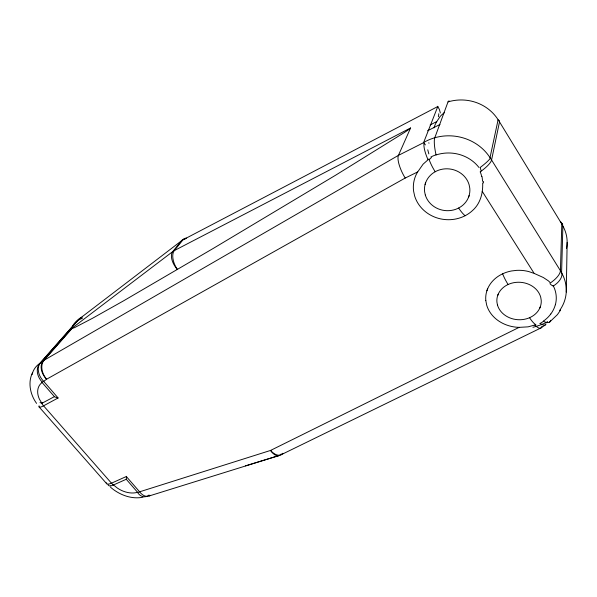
<?xml version="1.0" encoding="UTF-8"?>
<svg xmlns="http://www.w3.org/2000/svg" width="597" height="597" viewBox="0 0 597 597"><rect width="100%" height="100%" fill="white"/><g stroke="black" fill="none" stroke-linecap="round" stroke-linejoin="round"><path stroke-width="0.9" d="M566.254 292.045L567.15 242.36M435.206 171.735A19.111 5.582 61.8 0 1 428.9 158.996L423.094 164.182L417.266 172.555A34.544 31.835 6.5 0 0 414.908 177.764L414.221 180.093A34.544 31.835 6.5 0 0 413.587 191.107L414.676 196.092A34.544 31.835 6.5 0 0 472.585 210.48C480.361 203.644 483.137 192.958 482.66 182.928M425.086 184.488L425.557 182.966M469.108 195.562L468.593 197.085M486.898 290.769L487.667 288.709M497.674 295.56L498.189 294.209M449.548 101.274A17.552 3.351 76 0 0 448.019 101.893L434.788 137.75A19.261 4.097 76.2 0 0 436.079 154.959A37.014 33.999 3.2 0 1 478.928 167.444M540.278 306.903L539.71 308.253M32.35 373.073C27.686 382.826 30.372 394.833 36.566 403.378M41.88 403.311L54.402 396.632L41.924 382.296A14.791 2.634 -39.3 0 0 43.693 381.356L46.596 379.229A14.544 10.38 51 0 1 43.275 360.775L71.827 328.335L173.488 251.009L410.594 127.967L398.438 155.362L44.074 360.245L39.663 363.566M410.594 127.967L410.102 128.474M433.974 127.907A30.477 28.865 -3.7 0 1 436.765 121.564L440.183 116.445A31.26 29.663 -1.2 0 1 444.564 112.505M560.576 310.067L557.434 314.612L549.628 322.059M32.066 374.61A35.969 25.365 35.8 0 1 39.827 363.379L78.729 319.343L182.249 240.225L437.802 106.505L423.646 142.489A47.566 44.051 5.7 0 1 434.788 137.75A47.476 43.962 5.7 0 1 490.018 157.653L498.077 119.87A17.761 16.716 -9.6 0 1 499.51 121.87L561.814 224.039A17.44 15.216 -3.9 0 1 562.874 226.166L561.59 272.814A46.424 39.447 2.9 0 1 559.62 310.5M545.397 324.85L541.083 327.887L280.911 454.847M417.616 171.958L405.206 178.048L46.596 379.229A14.507 10.209 58.5 0 1 44.074 360.245L72.05 328.44L74.095 327.813A41.723 6.522 -38.2 0 0 74.826 327.492L92.662 318.194L123.534 300.858L213.136 248.494L335.73 175.137L404.662 132.34A41.648 7.895 -34.3 0 0 405.997 131.444L406.535 131.079A11.94 2.328 -34.2 0 0 410.154 128.474M430.161 124.96L436.765 121.564M427.549 130.803L439.982 124.445M423.698 142.631L398.438 155.362A18.813 5.873 63.2 0 0 405.206 178.048M529.561 317.708A18.104 4.97 64.6 0 0 535.919 324.753L528.047 326.857L519.136 327.365L270.553 450.437L139.623 491.816A14.104 4.545 -41.3 0 1 137.743 492.48L126.258 479.264L113.505 484.965L117.348 488.062A20.873 14.335 30.6 0 0 137.571 492.279L137.586 492.294M81.953 317.305L82.11 317.246A13.485 8.94 51.1 0 0 79.088 319.052L40.402 362.924A14.507 10.403 51 0 0 43.693 381.356L58.11 397.96L43.566 405.818A14.567 2.851 -39.7 0 1 39.074 405.818M149.19 495.965L279.411 455.436M245.457 465.854L278.687 455.66M143.019 497.211C131.392 499.562 119.303 494.823 110.535 487.234M534.24 273.433L543.33 277.515L548.307 280.806A19.776 17.522 -32.2 0 1 549.874 282.336L550.352 282.978A19.007 7.395 -30.3 0 0 560.419 270.71L561.814 224.039A17.44 6.082 -30.4 0 0 560.307 221.711M560.867 222.39L561.852 223.517M106.766 483.801L39.066 406.9M437.668 106.259L439.414 109.527L440.355 112.967M41.857 403.281L39.462 399.244A21.79 15.216 35.7 0 1 41.394 383.065A21.701 15.164 35.7 0 1 42.103 382.483M482.204 191.316L534.166 273.404L528.823 271.583A33.76 28.522 3.4 0 0 516.681 270.351L511.405 270.986A33.76 28.522 3.4 0 0 485.816 300.597M425.355 144.884L424.101 142.929A19.111 5.313 64.9 0 0 428.004 159.668M482.025 176.451L482.622 181.331M485.816 300.597L486.682 305.097A33.76 28.522 3.4 0 0 519.136 327.365M561.598 272.993L561.605 273.023A19.134 16.261 -0.1 0 0 560.419 270.71L491.577 159.981A19.529 18.089 -0.9 0 0 489.965 157.78M126.355 479.085A27.589 6.739 -72 0 1 126.445 476.324M113.37 485.033A13.746 9.537 67.5 0 1 111.467 483.189L43.566 405.818A14.171 10.209 60 0 1 41.797 403.46M106.229 482.757A14.089 4.179 -41.2 0 0 111.467 483.189L126.333 476.51L139.623 491.816A13.873 8.813 74.4 0 0 150.369 495.331M58.058 398.035A28.731 17.559 -0.4 0 1 54.334 396.692M465.108 215.733A18.813 5.44 62.5 0 1 458.668 208.025M185.167 239.001A14.768 8.052 52.9 0 0 181.563 240.703L172.794 251.494A15.089 8.418 52.9 0 0 177.451 269.56A15.074 8.067 62.6 0 1 174.331 250.524L183.078 239.74A14.761 7.716 62.5 0 1 186.495 238.151M498.137 120.198A18.134 4.261 -32.7 0 1 499.51 121.87L491.577 159.981A19.843 5.231 -32.7 0 1 480.384 171.72M448.019 101.893A43.223 40.85 -2 0 1 498.122 119.773M72.349 326.507A33.387 24.731 36.5 0 1 78.528 319.507M79.043 319.902A13.41 9.254 17.3 0 1 82.334 318.402M78.61 319.567A13.515 10.179 29.1 0 1 80.602 318.201M562.859 225.987A42.365 37.007 -0.7 0 1 566.516 248.591M562.434 223.345A16.88 8.985 -17 0 1 562.456 226.039M438.795 113.736A11.358 6.671 -61.7 0 1 438.347 116.691M281.269 453.936A15.089 7.642 72.6 0 1 270.553 450.437A15.074 8.5 64 0 0 282.933 453.28M113.467 484.824A14.037 4.515 -48.9 0 1 110.699 485.928M149.056 495.025A13.91 9.44 88.6 0 1 137.646 492.629M561.822 272.956A19.059 10.716 -21.2 0 1 553.613 285.821M541.927 326.208A18.029 5.351 61.6 0 1 534.919 325.119M490.525 157.399A19.82 2.746 -34.7 0 1 480.764 167.056M480.167 171.832A21.492 19.925 -53.1 0 1 481.667 176.548M481.257 170.899A11.806 6.283 77.2 0 1 480.137 167.235M553.128 286.03A11.224 8.03 79 0 1 549.956 283.672M42.141 382.013A14.455 11.388 50.9 0 1 39.686 363.588M42.588 402.945A14.522 4.53 -9.3 0 1 40.006 402.662M110.587 485.891A14.059 4.686 -50.2 0 1 108.609 485.473A14.074 4.739 -52.6 0 1 108.02 484.697M550.643 320.276A18.216 6.574 50.4 0 1 543.352 321.223M543.471 321.335A36.216 30.962 2.6 0 1 540.091 323.455M550.77 314.015A36.074 30.596 1.3 0 1 543.33 321.193M546.024 323.88A18.052 4.955 49.9 0 1 540.024 323.395M547.71 321.626A13.015 2.067 -17.9 0 1 532.92 327.29M430.922 156.959A37.051 34.163 3.7 0 1 436.034 154.847M508.092 284.493A18.291 5.119 64 0 1 502.622 273.822M553.143 285.553A35.977 30.447 1.7 0 1 555.382 304.746M555.344 304.739A36.014 30.529 1.1 0 1 550.777 314.022M431.422 157.496A13.097 8.724 -49.7 0 1 429.176 159.578M429.116 143.086A13.462 1.731 12.6 0 1 428.601 142.914M428.847 153.907A19.052 1.821 72.7 0 1 427.765 149.802M483.391 181.369A42.126 38.581 58.5 0 1 483.413 182.988M80.782 318.238A13.134 9.119 18 0 1 81.737 317.828M425.318 195.055L424.616 191.756A22.731 20.925 6.8 0 1 443.004 169.085A22.731 20.925 6.8 0 1 469.145 184.861L469.787 188.234A22.731 20.925 6.8 0 1 451.317 210.42A22.731 20.925 6.8 0 1 425.325 195.055M497.465 305.007L496.913 302.037A22.216 18.746 3.5 0 1 515.815 282.388A22.216 18.746 3.5 0 1 540.74 297.343L541.233 300.381A22.216 18.746 3.5 0 1 522.271 319.611A22.216 18.746 3.5 0 1 497.473 305.007"/></g></svg>
